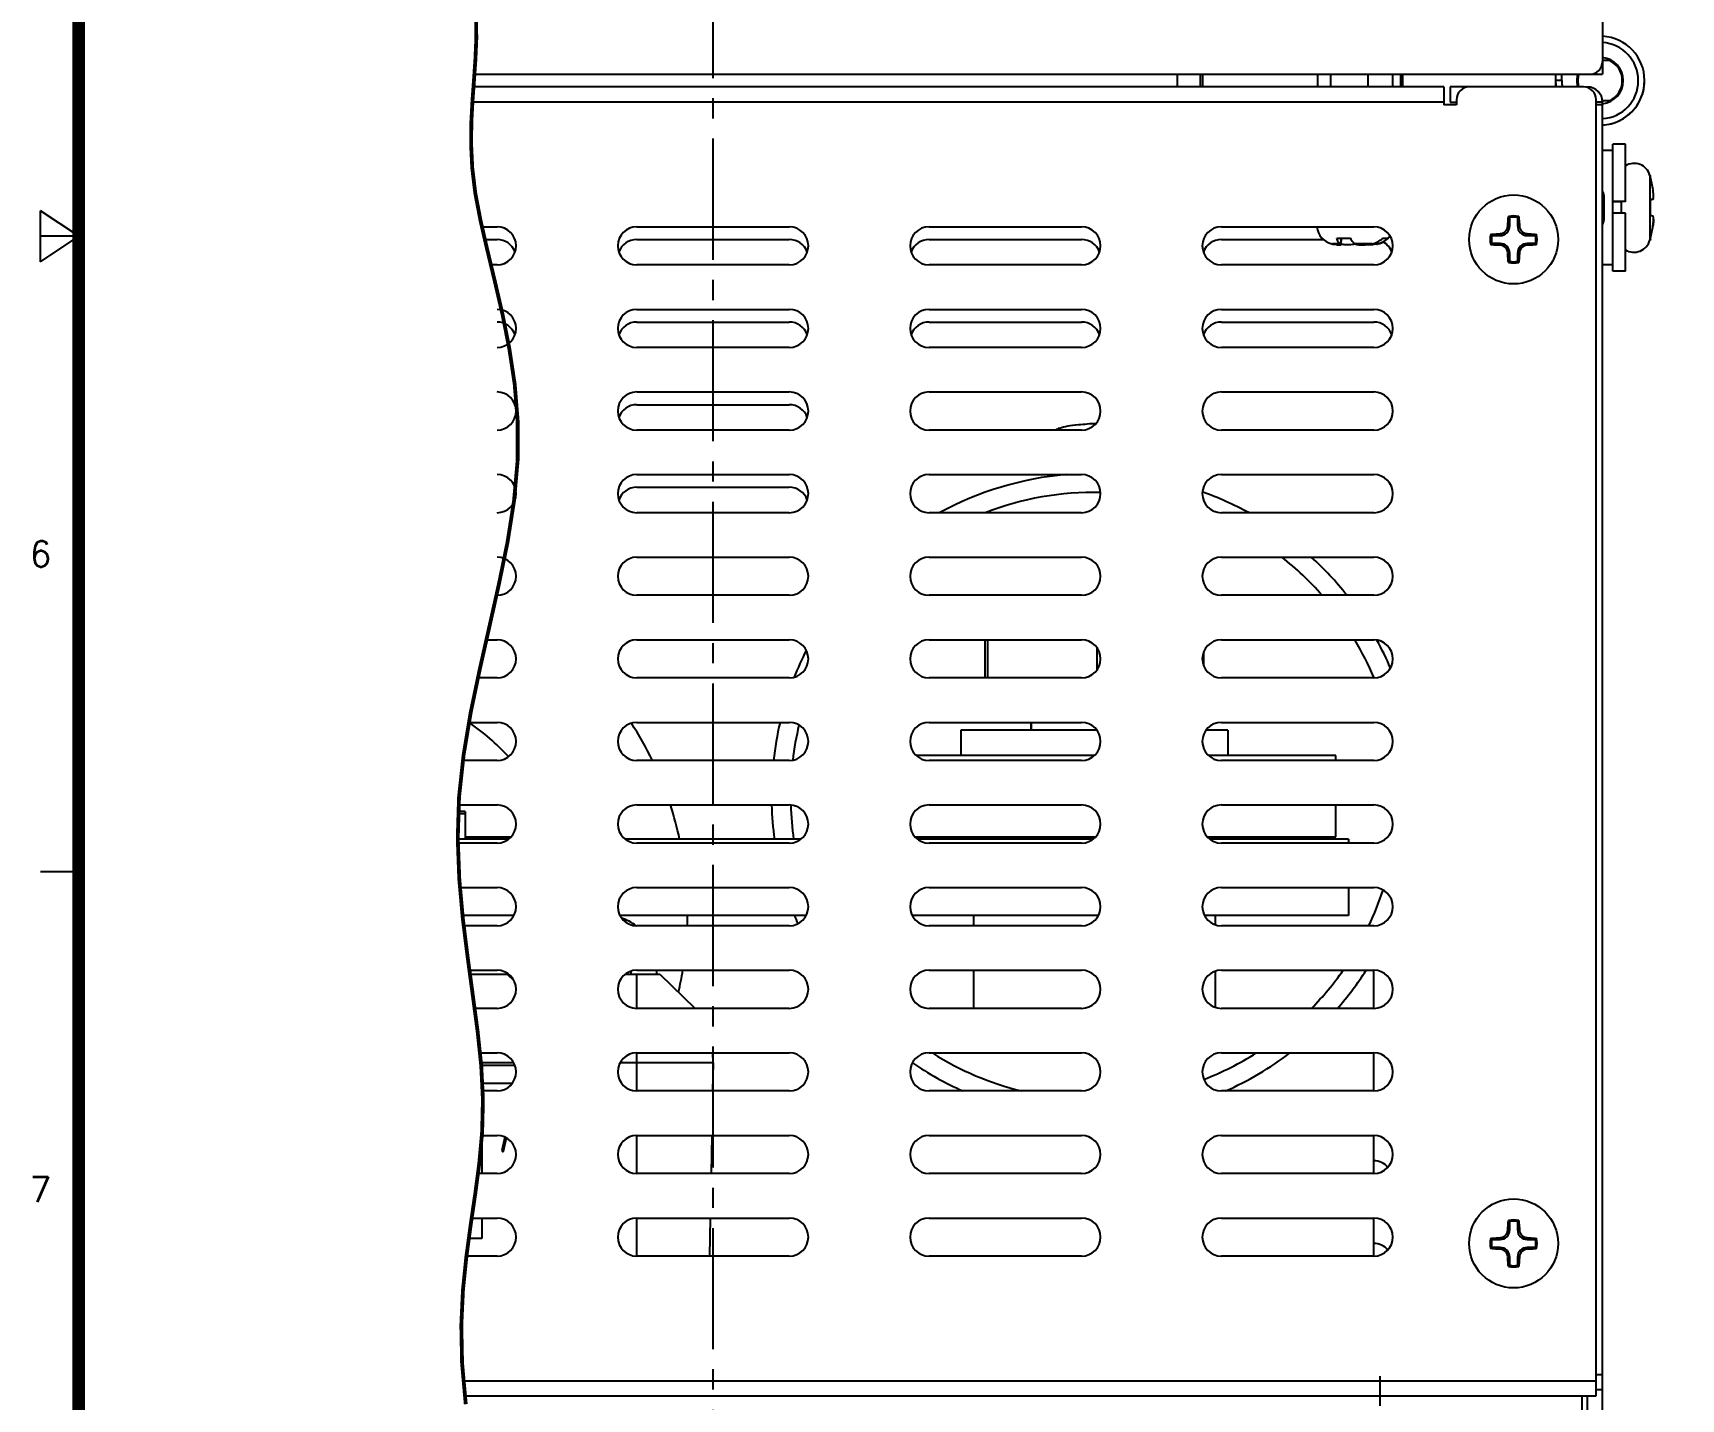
# Model space of a CAD drawing. Extents: x -329 to 5579, y -1942 to 3105.
# Drawn here: x 1797.2 to 1926.9, y -1749.8 to -1642.4 of the extents above; entities that cross this region are included whole.
import ezdxf
from ezdxf.enums import TextEntityAlignment as Align

# ---------------------------------------------------------------- set-up
doc = ezdxf.new("R2010")
doc.units = 0
doc.header["$PDMODE"] = 3
doc.header["$PDSIZE"] = 1.5
doc.linetypes.add('CENTER', pattern=[17.8, 10.75, -2.35, 2.35, -2.35])
doc.linetypes.add('CENTER2', pattern=[28.575, 19.05, -3.175, 3.175, -3.175])
doc.layers.get('0').update_dxf_attribs({"linetype": 'CONTINUOUS'})
doc.layers.get('DEFPOINTS').update_dxf_attribs({"linetype": 'CONTINUOUS'})
for name, color, linetype in [('3', 112, 'CENTER'), ('BLOCK-SP2-40DXF_CONTINUOUS', 7, 'CONTINUOUS'), ('BOLT_SUPPORTDXF_CONTINUOUS', 7, 'CONTINUOUS'), ('BR-762C2N-16DXF_CONTINUOUS', 7, 'CONTINUOUS'), ('BUSBAR_SP-40DXF_CONTINUOUS', 7, 'CONTINUOUS'), ('BUSBAR_SP2-4DXF_CONTINUOUS', 7, 'CONTINUOUS'), ('CT-TS3655W_DXF_CONTINUOUS_', 7, 'CONTINUOUS'), ('DIM', 1, 'CONTINUOUS'), ('FUSE400A_DXF_CONTINUOUS_LI', 7, 'CONTINUOUS'), ('HEX_M10X25_DXF_CONTINUOUS_', 7, 'CONTINUOUS'), ('JW009818UAN4DXF_CONTINUOUS', 7, 'CONTINUOUS'), ('PANEL_BK-SPIDXF_CONTINUOUS', 7, 'CONTINUOUS'), ('PANEL_F-SPIIDXF_CONTINUOUS', 7, 'CONTINUOUS'), ('PANEL_LT-SPIDXF_CONTINUOUS', 7, 'CONTINUOUS'), ('PANEL_TOP400DXF_CONTINUOUS', 7, 'CONTINUOUS'), ('PH_M3X8_DXF_CONTINUOUS_LIN', 7, 'CONTINUOUS'), ('PH_M4X8_DXF_CONTINUOUS_LIN', 7, 'CONTINUOUS'), ('S_WASHER_M4_DXF_CONTINUOUS', 7, 'CONTINUOUS'), ('S_WASR_M10-_DXF_CONTINUOUS', 7, 'CONTINUOUS'), ('SEMIKRON_SKKDXF_CONTINUOUS', 7, 'CONTINUOUS'), ('TH_T3X8_DXF_CONTINUOUS_LIN', 7, 'CONTINUOUS'), ('WASHER_M10_DXF_CONTINUOUS_', 7, 'CONTINUOUS'), ('WASHER_M4_DXF_CONTINUOUS_L', 7, 'CONTINUOUS'), ('학뇜-윗_11_DXF_CONTINUOUS_LIN', 7, 'CONTINUOUS')]:
    doc.layers.add(name, color=color, linetype=linetype)
doc.styles.add('OMI-1', font='arial.ttf', dxfattribs={"oblique": 1})
doc.styles.add('SIM', font='simplex')
doc.dimstyles.new('1', dxfattribs={"dimtxt": 4, "dimasz": 2.5, "dimexe": 0.8, "dimexo": 0.3, "dimgap": 0.5, "dimtad": 1, "dimtoh": 1, "dimdec": 1, "dimzin": 0, "dimtxsty": 'OMI-1', "dimcen": 0, "dimclrd": 256, "dimclre": 256, "dimclrt": 256, "dimazin": 3, "dimtfac": 0.8, "dimtdec": 1, "dimtix": 1, "dimtmove": 0, "dimatfit": 3, "dimtolj": 1, "dimtzin": 0})

# ---------------------------------------------------------------- blocks, each defined once
blk = doc.blocks.new('*D8159')
at = {"layer": 'DEFPOINTS', "color": 0}
for p in [(1897.63, -1617.6), (1924.02, -1877.8), (1941.47, -1877.8)]:
    blk.add_point(p, dxfattribs=at)
at = {"layer": 'DIM'}
for p, q in [((1897.93, -1617.6), (1942.27, -1617.6)), ((1941.47, -1620.1), (1941.47, -1875.3)), ((1924.32, -1877.8), (1942.27, -1877.8))]:
    blk.add_line(p, q, dxfattribs=at)
for points in [[(1941.89, -1620.1), (1941.06, -1620.1), (1941.47, -1617.6)], [(1941.06, -1875.3), (1941.89, -1875.3), (1941.47, -1877.8)]]:
    blk.add_solid(points, dxfattribs=at)
at = {"layer": 'DIM', "insert": (1938.93, -1747.7), "char_height": 4, "attachment_point": 5, "rotation": 90, "style": 'OMI-1'}
blk.add_mtext('\\A1;260.2', dxfattribs=at)

msp = doc.modelspace()

# ---------------------------------------------------------------- linework, layer by layer
for p, q in [((1797.8, -1660.35), (1797.8, -1656.35)), ((1800.8, -1658.35), (1797.8, -1656.35)), ((1797.8, -1660.35), (1800.8, -1658.35)), ((1800.8, -1658.35), (1797.8, -1658.35)), ((1800.8, -1708.35), (1797.8, -1708.35))]:
    msp.add_line(p, q)
at = {"const_width": 1}
msp.add_lwpolyline([(2600.8, -1388.35), (1800.8, -1388.35), (1800.8, -1938.35), (2600.8, -1938.35)], close=True, dxfattribs=at)
at = {"layer": '3', "linetype": 'CENTER2', "ltscale": 0.5}
msp.add_line((1850.72, -1903.08), (1850.72, -1611.19), dxfattribs=at)
at = {"layer": '3', "linetype": 'CENTER', "ltscale": 0.5}
msp.add_line((1903.22, -1768.17), (1903.22, -1748.04), dxfattribs=at)
at = {"layer": 'BLOCK-SP2-40DXF_CONTINUOUS', "color": 7, "linetype": 'CONTINUOUS'}
for p, q in [((1902.72, -1719.1), (1902.72, -1716.1)), ((1902.72, -1725.6), (1902.72, -1722.6)), ((1902.72, -1732.1), (1902.72, -1729.1)), ((1902.72, -1738.6), (1902.72, -1735.6))]:
    msp.add_line(p, q, dxfattribs=at)
at = {"layer": 'BOLT_SUPPORTDXF_CONTINUOUS', "color": 7, "linetype": 'CONTINUOUS'}
for p, q in [((1898.28, -1645.6), (1898.28, -1646.6)), ((1899.3, -1645.6), (1899.3, -1646.6)), ((1902.25, -1645.6), (1902.25, -1646.6)), ((1904.19, -1645.6), (1904.19, -1646.6))]:
    msp.add_line(p, q, dxfattribs=at)
at = {"layer": 'BR-762C2N-16DXF_CONTINUOUS', "color": 7, "linetype": 'CONTINUOUS'}
msp.add_line((1887.24, -1645.6), (1887.24, -1646.6), dxfattribs=at)
at = {"layer": 'BUSBAR_SP-40DXF_CONTINUOUS', "color": 7, "linetype": 'CONTINUOUS'}
for p, q in [((1834.62, -1705.8), (1830.63, -1705.8)), ((1857.62, -1705.8), (1843.82, -1705.8)), ((1880.62, -1705.8), (1866.82, -1705.8)), ((1900.72, -1705.8), (1889.82, -1705.8)), ((1900.72, -1705.8), (1900.72, -1706.1)), ((1900.72, -1709.6), (1900.72, -1711.8)), ((1835.04, -1711.8), (1831.01, -1711.8)), ((1858.04, -1711.8), (1843.39, -1711.8)), ((1881.04, -1711.8), (1866.39, -1711.8)), ((1871.22, -1711.8), (1871.22, -1712.6)), ((1900.72, -1711.8), (1889.39, -1711.8)), ((1890.22, -1711.8), (1890.22, -1712.52)), ((1871.22, -1716.1), (1871.22, -1719.1)), ((1890.22, -1716.19), (1890.22, -1719.02))]:
    msp.add_line(p, q, dxfattribs=at)
at = {"layer": 'BUSBAR_SP2-4DXF_CONTINUOUS', "color": 7, "linetype": 'CONTINUOUS'}
msp.add_line((1831.22, -1705.6), (1834.84, -1705.6), dxfattribs=at)
at = {"layer": 'CT-TS3655W_DXF_CONTINUOUS_', "color": 7, "linetype": 'CONTINUOUS'}
for radius, start, end in [(18.2, 42.536, 55.532), (27.5, 25.8778, 32.9043), (27.5, 12.1786, 18.0082), (27.5, 357.9161, 359.5846), (27.5, 346.9245, 350.5809)]:
    msp.add_arc((1821.21, -1711.6), radius, start, end, dxfattribs=at)
at = {"layer": 'DIM', "const_width": 0.3, "flags": 128}
msp.add_lwpolyline([(1832.07, -1641.16), (1832.09, -1642.8), (1832.02, -1644.41), (1831.91, -1646.02), (1831.79, -1647.66), (1831.7, -1649.34), (1831.68, -1651.1), (1831.77, -1652.97), (1832.01, -1654.96), (1832.42, -1657.11), (1832.95, -1659.41), (1833.54, -1661.86), (1834.14, -1664.44), (1834.68, -1667.15), (1835.11, -1669.98), (1835.35, -1672.94), (1835.34, -1676), (1835.06, -1679.16), (1834.55, -1682.4), (1833.87, -1685.71), (1833.12, -1689.06), (1832.36, -1692.43), (1831.65, -1695.81), (1831.09, -1699.16), (1830.73, -1702.48), (1830.63, -1705.74), (1830.75, -1708.93), (1831.03, -1712.05), (1831.41, -1715.09), (1831.81, -1718.04), (1832.19, -1720.89), (1832.48, -1723.64), (1832.61, -1726.27), (1832.55, -1728.8), (1832.33, -1731.25), (1832.01, -1733.67), (1831.65, -1736.11), (1831.31, -1738.62), (1831.04, -1741.25), (1830.91, -1744.03), (1830.97, -1747.02), (1831.26, -1750.25)], dxfattribs=at)
at = {"layer": 'FUSE400A_DXF_CONTINUOUS_LI', "color": 7, "linetype": 'CONTINUOUS'}
for p, q in [((1880.74, -1699.2), (1866.7, -1699.2)), ((1899.72, -1699.2), (1889.7, -1699.2)), ((1899.72, -1699.6), (1899.72, -1699.2)), ((1899.72, -1705.6), (1899.72, -1703.1)), ((1866.6, -1705.6), (1880.84, -1705.6)), ((1889.6, -1705.6), (1899.72, -1705.6))]:
    msp.add_line(p, q, dxfattribs=at)
for radius, start, end in [(25.4, 94.9858, 118.5871), (23.9, 88.8135, 111.0687), (25.4, 61.4129, 70.4304), (23.9, 41.3907, 51.8779), (25.4, 38.4672, 47.7539), (25.4, 153.1571, 158.3931), (23.9, 22.9149, 30.9804), (25.4, 23.3793, 28.9175), (25.4, 166.7989, 173.6709), (23.9, 166.4766, 173.2079), (25.4, 181.5794, 187.6939), (23.9, 181.674, 188.179), (23.9, 334.7331, 341.9884), (25.4, 201.7224, 203.2833), (23.9, 315.6646, 325.0185), (25.4, 318.8867, 327.3546), (25.4, 235.6961, 245.9921), (23.9, 237.8571, 256.1402), (23.9, 291.1471, 302.3033), (25.4, 294.0079, 307.3066)]:
    msp.add_arc((1880.72, -1702.4), radius, start, end, dxfattribs=at)
at = {"layer": 'HEX_M10X25_DXF_CONTINUOUS_', "color": 7, "linetype": 'CONTINUOUS'}
for p, q in [((1872.12, -1690.1), (1872.12, -1693.1)), ((1872.32, -1690.1), (1872.32, -1693.1)), ((1880.91, -1690.7), (1880.91, -1692.51)), ((1889.31, -1691.08), (1889.31, -1692.13)), ((1875.72, -1696.6), (1875.72, -1697.2)), ((1875.72, -1705.6), (1875.72, -1705.8))]:
    msp.add_line(p, q, dxfattribs=at)
at = {"layer": 'JW009818UAN4DXF_CONTINUOUS', "color": 7, "linetype": 'CONTINUOUS'}
for p, q in [((1917.02, -1645.6), (1917.02, -1646.1)), ((1917.51, -1646.1), (1917.51, -1645.6)), ((1920.72, -1644.5), (1921.23, -1644.5)), ((1917.02, -1646.1), (1917.02, -1646.6)), ((1917.51, -1646.1), (1917.02, -1646.1)), ((1923.86, -1647.14), (1923.91, -1646.94)), ((1923.91, -1646.94), (1923.96, -1646.73)), ((1923.96, -1646.73), (1923.99, -1646.53)), ((1923.99, -1646.53), (1924.01, -1646.32)), ((1924.01, -1646.32), (1924.02, -1646.1)), ((1921.23, -1647.7), (1920.71, -1647.7)), ((1923.16, -1648.4), (1923.29, -1648.24)), ((1923.29, -1648.24), (1923.41, -1648.08)), ((1923.41, -1648.08), (1923.52, -1647.9)), ((1923.52, -1647.9), (1923.62, -1647.72)), ((1923.62, -1647.72), (1923.71, -1647.53)), ((1923.71, -1647.53), (1923.79, -1647.34)), ((1923.79, -1647.34), (1923.86, -1647.14)), ((1920.72, -1649.6), (1920.85, -1649.59)), ((1920.85, -1649.59), (1921.05, -1649.56)), ((1921.05, -1649.56), (1921.25, -1649.53)), ((1921.25, -1649.53), (1921.44, -1649.48)), ((1921.44, -1649.48), (1921.64, -1649.42)), ((1921.64, -1649.42), (1921.83, -1649.35)), ((1921.83, -1649.35), (1922.01, -1649.26)), ((1922.01, -1649.26), (1922.2, -1649.17)), ((1922.2, -1649.17), (1922.37, -1649.07)), ((1922.37, -1649.07), (1922.54, -1648.96)), ((1922.54, -1648.96), (1922.71, -1648.83)), ((1922.71, -1648.83), (1922.87, -1648.7)), ((1922.87, -1648.7), (1923.02, -1648.56)), ((1923.02, -1648.56), (1923.16, -1648.4)), ((1920.82, -1655.12), (1920.82, -1657.09))]:
    msp.add_line(p, q, dxfattribs=at)
for centre, radius, start, end in [((1920.52, -1646.1), 3.5, 273.2757, 86.7242), ((1920.52, -1646.1), 3.5, 273.2757, 86.7243), ((1920.53, -1646.1), 3, 273.6551, 86.3449), ((1920.52, -1646.1), 1.83, 276.2975, 83.7025), ((1920.52, -1646.1), 1.83, 164.0923, 195.9078), ((1920.52, -1646.1), 1.75, 163.3891, 196.6108), ((1920.52, -1646.1), 1.75, 293.8955, 66.1045), ((1920.52, -1646.1), 3.5, 180, 188.2167), ((1920.52, -1646.1), 3.01, 180.0225, 189.5747), ((1920.32, -1655.12), 0.5, 0, 36.7998), ((1920.32, -1657.09), 0.5, 323.2002, 0)]:
    msp.add_arc(centre, radius, start, end, dxfattribs=at)
at = {"layer": 'PANEL_BK-SPIDXF_CONTINUOUS', "color": 7, "linetype": 'CONTINUOUS'}
for p, q in [((1832.76, -1658.6), (1833.72, -1658.6)), ((1844.72, -1658.6), (1856.72, -1658.6)), ((1867.72, -1658.6), (1879.72, -1658.6)), ((1890.72, -1658.6), (1898.74, -1658.6)), ((1844.72, -1665.1), (1856.72, -1665.1)), ((1867.72, -1665.1), (1879.72, -1665.1)), ((1890.72, -1665.1), (1902.72, -1665.1)), ((1844.72, -1671.6), (1856.72, -1671.6)), ((1844.72, -1678.1), (1856.72, -1678.1))]:
    msp.add_line(p, q, dxfattribs=at)
for centre, radius, start, end in [((1833.72, -1660.1), 1.5, 19.4337, 90), ((1844.72, -1660.1), 1.5, 90, 160.5663), ((1856.72, -1660.1), 1.5, 19.4337, 90), ((1867.72, -1660.1), 1.5, 90, 160.5663), ((1879.72, -1660.1), 1.5, 19.4337, 90), ((1890.72, -1660.1), 1.5, 90, 160.5663), ((1902.72, -1660.1), 1.5, 19.4337, 60.6329), ((1833.72, -1666.6), 1.5, 19.4337, 90), ((1844.72, -1666.6), 1.5, 90, 160.5663), ((1856.72, -1666.6), 1.5, 19.4337, 90), ((1867.72, -1666.6), 1.5, 90, 160.5663), ((1879.72, -1666.6), 1.5, 19.4337, 90), ((1890.72, -1666.6), 1.5, 90, 160.5663), ((1902.72, -1666.6), 1.5, 19.4337, 90), ((1844.72, -1673.1), 1.5, 90, 160.5663), ((1856.72, -1673.1), 1.5, 19.4337, 90), ((1878.98, -1676.14), 2.87, 110.0643, 117.8647), ((1880.88, -1692.01), 18.9, 90.1399, 92.1591), ((1844.72, -1679.6), 1.5, 90, 160.5663), ((1856.72, -1679.6), 1.5, 19.4337, 90), ((1902.72, -1732.6), 1.5, 41.8153, 90), ((1902.72, -1739.1), 1.5, 41.8153, 90)]:
    msp.add_arc(centre, radius, start, end, dxfattribs=at)
for points in [[(1878, -1673.45), (1878.36, -1673.31), (1878.86, -1673.22), (1879.48, -1673.16)], [(1879.48, -1673.16), (1879.7, -1673.14), (1879.93, -1673.13), (1880.17, -1673.12)]]:
    msp.add_open_spline(points, degree=3, dxfattribs=at)
at = {"layer": 'PANEL_F-SPIIDXF_CONTINUOUS', "color": 7, "linetype": 'CONTINUOUS'}
for p, q in [((1908.22, -1646.6), (1831.87, -1646.6)), ((1908.22, -1646.6), (1908.22, -1648)), ((1919.22, -1646.6), (1910.22, -1646.6)), ((1908.22, -1647.8), (1831.78, -1647.8)), ((1909.22, -1648), (1908.22, -1648)), ((1909.22, -1647.6), (1909.22, -1648)), ((1920.22, -1749.6), (1920.22, -1647.6)), ((1832.53, -1657.6), (1833.72, -1657.6)), ((1844.72, -1657.6), (1856.72, -1657.6)), ((1867.72, -1657.6), (1879.72, -1657.6)), ((1890.72, -1657.6), (1902.72, -1657.6)), ((1833.72, -1660.6), (1833.24, -1660.6)), ((1856.72, -1660.6), (1844.72, -1660.6)), ((1879.72, -1660.6), (1867.72, -1660.6)), ((1902.72, -1660.6), (1890.72, -1660.6)), ((1844.72, -1664.1), (1856.72, -1664.1)), ((1867.72, -1664.1), (1879.72, -1664.1)), ((1890.72, -1664.1), (1902.72, -1664.1)), ((1856.72, -1667.1), (1844.72, -1667.1)), ((1879.72, -1667.1), (1867.72, -1667.1)), ((1902.72, -1667.1), (1890.72, -1667.1)), ((1844.72, -1670.6), (1856.72, -1670.6)), ((1867.72, -1670.6), (1879.72, -1670.6)), ((1890.72, -1670.6), (1902.72, -1670.6)), ((1856.72, -1673.6), (1844.72, -1673.6)), ((1879.72, -1673.6), (1867.72, -1673.6)), ((1902.72, -1673.6), (1890.72, -1673.6)), ((1844.72, -1677.1), (1856.72, -1677.1)), ((1867.72, -1677.1), (1879.72, -1677.1)), ((1890.72, -1677.1), (1902.72, -1677.1)), ((1856.72, -1680.1), (1844.72, -1680.1)), ((1879.72, -1680.1), (1867.72, -1680.1)), ((1902.72, -1680.1), (1890.72, -1680.1)), ((1844.72, -1683.6), (1856.72, -1683.6)), ((1867.72, -1683.6), (1879.72, -1683.6)), ((1890.72, -1683.6), (1902.72, -1683.6)), ((1833.72, -1686.6), (1833.67, -1686.6)), ((1856.72, -1686.6), (1844.72, -1686.6)), ((1879.72, -1686.6), (1867.72, -1686.6)), ((1902.72, -1686.6), (1890.72, -1686.6)), ((1832.88, -1690.1), (1833.72, -1690.1)), ((1844.72, -1690.1), (1856.72, -1690.1)), ((1867.72, -1690.1), (1879.72, -1690.1)), ((1890.72, -1690.1), (1902.72, -1690.1)), ((1833.72, -1693.1), (1832.22, -1693.1)), ((1856.72, -1693.1), (1844.72, -1693.1)), ((1879.72, -1693.1), (1867.72, -1693.1)), ((1902.72, -1693.1), (1890.72, -1693.1)), ((1831.52, -1696.6), (1833.72, -1696.6)), ((1844.72, -1696.6), (1856.72, -1696.6)), ((1867.72, -1696.6), (1879.72, -1696.6)), ((1890.72, -1696.6), (1902.72, -1696.6)), ((1833.72, -1699.6), (1831.04, -1699.6)), ((1856.72, -1699.6), (1844.72, -1699.6)), ((1879.72, -1699.6), (1867.72, -1699.6)), ((1902.72, -1699.6), (1890.72, -1699.6)), ((1830.71, -1703.1), (1833.72, -1703.1)), ((1844.72, -1703.1), (1856.72, -1703.1)), ((1867.72, -1703.1), (1879.72, -1703.1)), ((1890.72, -1703.1), (1902.72, -1703.1)), ((1833.72, -1706.1), (1830.64, -1706.1)), ((1856.72, -1706.1), (1844.72, -1706.1)), ((1879.72, -1706.1), (1867.72, -1706.1)), ((1902.72, -1706.1), (1890.72, -1706.1)), ((1830.81, -1709.6), (1833.72, -1709.6)), ((1844.72, -1709.6), (1856.72, -1709.6)), ((1867.72, -1709.6), (1879.72, -1709.6)), ((1890.72, -1709.6), (1902.72, -1709.6)), ((1833.72, -1712.6), (1831.1, -1712.6)), ((1856.72, -1712.6), (1844.72, -1712.6)), ((1879.72, -1712.6), (1867.72, -1712.6)), ((1902.72, -1712.6), (1890.72, -1712.6)), ((1831.55, -1716.1), (1833.72, -1716.1)), ((1844.72, -1716.1), (1856.72, -1716.1)), ((1867.72, -1716.1), (1879.72, -1716.1)), ((1890.72, -1716.1), (1902.72, -1716.1)), ((1833.72, -1719.1), (1831.95, -1719.1)), ((1856.72, -1719.1), (1844.72, -1719.1)), ((1879.72, -1719.1), (1867.72, -1719.1)), ((1902.72, -1719.1), (1890.72, -1719.1)), ((1832.37, -1722.6), (1833.72, -1722.6)), ((1844.72, -1722.6), (1856.72, -1722.6)), ((1867.72, -1722.6), (1879.72, -1722.6)), ((1890.72, -1722.6), (1902.72, -1722.6)), ((1833.72, -1725.6), (1832.58, -1725.6)), ((1856.72, -1725.6), (1844.72, -1725.6)), ((1879.72, -1725.6), (1867.72, -1725.6)), ((1902.72, -1725.6), (1890.72, -1725.6)), ((1832.52, -1729.1), (1833.72, -1729.1)), ((1844.72, -1729.1), (1856.72, -1729.1)), ((1867.72, -1729.1), (1879.72, -1729.1)), ((1890.72, -1729.1), (1902.72, -1729.1)), ((1833.72, -1732.1), (1832.22, -1732.1)), ((1856.72, -1732.1), (1844.72, -1732.1)), ((1879.72, -1732.1), (1867.72, -1732.1)), ((1902.72, -1732.1), (1890.72, -1732.1)), ((1831.73, -1735.6), (1833.72, -1735.6)), ((1844.72, -1735.6), (1856.72, -1735.6)), ((1867.72, -1735.6), (1879.72, -1735.6)), ((1890.72, -1735.6), (1902.72, -1735.6)), ((1833.72, -1738.6), (1831.31, -1738.6)), ((1856.72, -1738.6), (1844.72, -1738.6)), ((1879.72, -1738.6), (1867.72, -1738.6)), ((1902.72, -1738.6), (1890.72, -1738.6)), ((1831.1, -1748.4), (1920.22, -1748.4)), ((1831.2, -1749.6), (1920.22, -1749.6)), ((1919.12, -1775.6), (1919.12, -1749.6))]:
    msp.add_line(p, q, dxfattribs=at)
for centre, radius, start, end in [((1910.22, -1647.6), 1, 90, 180), ((1919.22, -1647.6), 1, 0, 90), ((1833.72, -1659.1), 1.5, 270, 90), ((1844.72, -1659.1), 1.5, 90, 270), ((1856.72, -1659.1), 1.5, 270, 90), ((1867.72, -1659.1), 1.5, 90, 270), ((1879.72, -1659.1), 1.5, 270, 90), ((1890.72, -1659.1), 1.5, 90, 270), ((1902.72, -1659.1), 1.5, 270, 90), ((1833.72, -1665.6), 1.5, 270, 90), ((1844.72, -1665.6), 1.5, 90, 270), ((1856.72, -1665.6), 1.5, 270, 90), ((1867.72, -1665.6), 1.5, 90, 270), ((1879.72, -1665.6), 1.5, 270, 90), ((1890.72, -1665.6), 1.5, 90, 270), ((1902.72, -1665.6), 1.5, 270, 90), ((1833.72, -1672.1), 1.5, 270, 90), ((1844.72, -1672.1), 1.5, 90, 270), ((1856.72, -1672.1), 1.5, 270, 90), ((1867.72, -1672.1), 1.5, 90, 270), ((1879.72, -1672.1), 1.5, 270, 90), ((1890.72, -1672.1), 1.5, 90, 270), ((1902.72, -1672.1), 1.5, 270, 90), ((1833.72, -1678.6), 1.5, 270, 90), ((1844.72, -1678.6), 1.5, 90, 270), ((1856.72, -1678.6), 1.5, 270, 90), ((1867.72, -1678.6), 1.5, 90, 270), ((1879.72, -1678.6), 1.5, 270, 90), ((1890.72, -1678.6), 1.5, 90, 270), ((1902.72, -1678.6), 1.5, 270, 90), ((1833.72, -1685.1), 1.5, 270, 90), ((1844.72, -1685.1), 1.5, 90, 270), ((1856.72, -1685.1), 1.5, 270, 90), ((1867.72, -1685.1), 1.5, 90, 270), ((1879.72, -1685.1), 1.5, 270, 90), ((1890.72, -1685.1), 1.5, 90, 270), ((1902.72, -1685.1), 1.5, 270, 90), ((1833.72, -1691.6), 1.5, 270, 90), ((1844.72, -1691.6), 1.5, 90, 270), ((1856.72, -1691.6), 1.5, 270, 90), ((1867.72, -1691.6), 1.5, 90, 270), ((1879.72, -1691.6), 1.5, 270, 90), ((1890.72, -1691.6), 1.5, 90, 270), ((1902.72, -1691.6), 1.5, 270, 90), ((1833.72, -1698.1), 1.5, 270, 90), ((1844.72, -1698.1), 1.5, 90, 270), ((1856.72, -1698.1), 1.5, 270, 90), ((1867.72, -1698.1), 1.5, 90, 270), ((1879.72, -1698.1), 1.5, 270, 90), ((1890.72, -1698.1), 1.5, 90, 270), ((1902.72, -1698.1), 1.5, 270, 90), ((1833.72, -1704.6), 1.5, 270, 90), ((1844.72, -1704.6), 1.5, 90, 270), ((1856.72, -1704.6), 1.5, 270, 90), ((1867.72, -1704.6), 1.5, 90, 270), ((1879.72, -1704.6), 1.5, 270, 90), ((1890.72, -1704.6), 1.5, 90, 270), ((1902.72, -1704.6), 1.5, 270, 90), ((1833.72, -1711.1), 1.5, 270, 90), ((1844.72, -1711.1), 1.5, 90, 270), ((1856.72, -1711.1), 1.5, 270, 90), ((1867.72, -1711.1), 1.5, 90, 270), ((1879.72, -1711.1), 1.5, 270, 90), ((1890.72, -1711.1), 1.5, 90, 270), ((1902.72, -1711.1), 1.5, 270, 90), ((1833.72, -1717.6), 1.5, 270, 90), ((1844.72, -1717.6), 1.5, 90, 270), ((1856.72, -1717.6), 1.5, 270, 90), ((1867.72, -1717.6), 1.5, 90, 270), ((1879.72, -1717.6), 1.5, 270, 90), ((1890.72, -1717.6), 1.5, 90, 270), ((1902.72, -1717.6), 1.5, 270, 90), ((1833.72, -1724.1), 1.5, 270, 90), ((1844.72, -1724.1), 1.5, 90, 270), ((1856.72, -1724.1), 1.5, 270, 90), ((1867.72, -1724.1), 1.5, 90, 270), ((1879.72, -1724.1), 1.5, 270, 90), ((1890.72, -1724.1), 1.5, 90, 270), ((1902.72, -1724.1), 1.5, 270, 90), ((1833.72, -1730.6), 1.5, 270, 90), ((1844.72, -1730.6), 1.5, 90, 270), ((1856.72, -1730.6), 1.5, 270, 90), ((1867.72, -1730.6), 1.5, 90, 270), ((1879.72, -1730.6), 1.5, 270, 90), ((1890.72, -1730.6), 1.5, 90, 270), ((1902.72, -1730.6), 1.5, 270, 90), ((1833.72, -1737.1), 1.5, 270, 90), ((1844.72, -1737.1), 1.5, 90, 270), ((1856.72, -1737.1), 1.5, 270, 90), ((1867.72, -1737.1), 1.5, 90, 270), ((1879.72, -1737.1), 1.5, 270, 90), ((1890.72, -1737.1), 1.5, 90, 270), ((1902.72, -1737.1), 1.5, 270, 90)]:
    msp.add_arc(centre, radius, start, end, dxfattribs=at)
at = {"layer": 'PANEL_LT-SPIDXF_CONTINUOUS', "color": 7, "linetype": 'CONTINUOUS'}
for p, q in [((1908.72, -1646.6), (1908.72, -1647.8)), ((1910.22, -1646.6), (1908.72, -1646.6)), ((1909.72, -1646.6), (1909.72, -1646.74)), ((1908.72, -1647.8), (1909.22, -1647.8)), ((1920.72, -1647.8), (1920.22, -1647.8)), ((1920.72, -1648), (1920.22, -1648)), ((1920.72, -1762.4), (1920.72, -1647.8)), ((1920.22, -1747.9), (1920.72, -1747.9)), ((1920.22, -1749.1), (1920.72, -1749.1)), ((1919.52, -1762.4), (1919.52, -1749.6))]:
    msp.add_line(p, q, dxfattribs=at)
msp.add_arc((1919.52, -1647.8), 1.2, 0, 90, dxfattribs=at)
at = {"layer": 'PANEL_TOP400DXF_CONTINUOUS', "color": 7, "linetype": 'CONTINUOUS'}
for p in [(1920.72, -1627.6), (1831.94, -1645.6)]:
    msp.add_line(p, (1920.72, -1645.6), dxfattribs=at)
msp.add_arc((1919.72, -1644.6), 1, 270, 0, dxfattribs=at)
at = {"layer": 'PH_M3X8_DXF_CONTINUOUS_LIN', "color": 7, "linetype": 'CONTINUOUS'}
for p, q in [((1899.82, -1658.51), (1900.87, -1658.51)), ((1900.15, -1658.51), (1900.07, -1658.96)), ((1900.13, -1659), (1900.21, -1658.51)), ((1903.41, -1658.51), (1903.81, -1658.51)), ((1899.42, -1658.94), (1899.46, -1658.95)), ((1900.05, -1658.95), (1899.46, -1658.95)), ((1900.14, -1658.98), (1900.13, -1658.98)), ((1901.2, -1658.92), (1901.2, -1658.96)), ((1902.56, -1658.95), (1901.25, -1658.95)), ((1902.35, -1659), (1902.34, -1658.98)), ((1902.94, -1658.83), (1902.95, -1658.96)), ((1903.05, -1658.94), (1903.01, -1658.95))]:
    msp.add_line(p, q, dxfattribs=at)
for centre, radius, start, end in [((1899.72, -1657.49), 1.48, 184.2677, 258.4916), ((1902.76, -1657.49), 1.48, 281.5084, 326.381), ((1900.98, -1650.18), 8.91, 260.1638, 260.5501), ((1900.65, -1657.73), 1.36, 243.7869, 244.7641), ((1900.45, -1657.14), 1.96, 292.1904, 292.9547), ((1901.09, -1658.64), 0.339, 292.9785, 296.1522), ((1902.02, -1657.14), 1.96, 247.0453, 247.8096), ((1900.98, -1649.62), 9.47, 279.2617, 279.6327), ((1901.49, -1650.18), 8.91, 279.4499, 279.8362)]:
    msp.add_arc(centre, radius, start, end, dxfattribs=at)
for points, knots in [([(1900.05, -1658.95), (1899.99, -1658.92), (1899.91, -1658.82), (1899.85, -1658.66), (1899.83, -1658.56), (1899.82, -1658.51)], [0, 0, 0, 0, 0.405477, 0.677344, 1, 1, 1, 1]), ([(1900.87, -1658.51), (1900.9, -1658.56), (1900.96, -1658.66), (1901.05, -1658.79), (1901.15, -1658.89), (1901.22, -1658.94), (1901.25, -1658.95)], [0, 0, 0, 0, 0.313171, 0.584228, 0.812017, 1, 1, 1, 1]), ([(1902.56, -1658.95), (1902.72, -1658.92), (1903.03, -1658.82), (1903.3, -1658.62), (1903.41, -1658.51)], [0, 0, 0, 0, 0.494096, 1, 1, 1, 1]), ([(1903.81, -1658.51), (1903.71, -1658.62), (1903.48, -1658.81), (1903.2, -1658.91), (1903.05, -1658.94)], [0, 0, 0, 0, 0.500593, 1, 1, 1, 1]), ([(1899.52, -1658.96), (1899.6, -1658.97), (1899.72, -1658.99), (1899.86, -1659.01), (1899.95, -1659.02), (1900.02, -1659.02), (1900.07, -1659.02), (1900.1, -1659.02), (1900.12, -1659.01), (1900.13, -1659.01), (1900.13, -1659)], [0, 0, 0, 0, 0.399824, 0.570021, 0.715164, 0.832081, 0.918433, 0.949788, 0.973352, 1, 1, 1, 1]), ([(1900.13, -1659), (1900.13, -1659), (1900.12, -1658.99), (1900.11, -1658.98), (1900.09, -1658.97), (1900.07, -1658.96)], [0, 0, 0, 0, 0.123692, 0.321314, 1, 1, 1, 1]), ([(1901.2, -1658.96), (1901.17, -1658.97), (1901.12, -1658.99), (1900.97, -1659.01), (1900.75, -1659.02), (1900.46, -1659.02), (1900.24, -1659), (1900.14, -1658.98)], [0, 0, 0, 0, 0.072427, 0.165174, 0.404065, 0.693117, 1, 1, 1, 1]), ([(1901.28, -1658.96), (1901.31, -1658.97), (1901.37, -1658.99), (1901.54, -1659.02), (1901.8, -1659.03), (1902.14, -1659.01), (1902.38, -1658.98), (1902.5, -1658.96)], [0, 0, 0, 0, 0.07214, 0.166521, 0.411485, 0.703126, 1, 1, 1, 1]), ([(1902.95, -1658.96), (1902.87, -1658.97), (1902.76, -1658.99), (1902.61, -1659.01), (1902.52, -1659.02), (1902.45, -1659.02), (1902.4, -1659.02), (1902.37, -1659.02), (1902.36, -1659.01), (1902.35, -1659.01), (1902.35, -1659)], [0, 0, 0, 0, 0.399824, 0.570021, 0.715164, 0.832081, 0.918433, 0.949788, 0.973352, 1, 1, 1, 1])]:
    msp.add_open_spline(points, degree=3, knots=knots, dxfattribs=at)
at = {"layer": 'PH_M4X8_DXF_CONTINUOUS_LIN', "color": 7, "linetype": 'CONTINUOUS'}
for p, q in [((1924.46, -1658.65), (1924.46, -1653.55)), ((1924.48, -1653.63), (1924.46, -1653.55)), ((1924.48, -1653.63), (1924.46, -1653.55)), ((1924.48, -1653.71), (1924.48, -1653.63)), ((1922.22, -1656.52), (1922.22, -1655.64)), ((1924.68, -1655.42), (1924.48, -1655.46)), ((1924.48, -1655.48), (1924.68, -1655.44)), ((1924.48, -1656.72), (1924.48, -1655.45)), ((1924.49, -1655.48), (1924.48, -1655.49)), ((1924.68, -1655.42), (1924.68, -1655.42)), ((1924.48, -1658.58), (1924.46, -1658.65)), ((1924.48, -1658.49), (1924.48, -1658.5)), ((1924.48, -1658.58), (1924.48, -1658.49))]:
    msp.add_line(p, q, dxfattribs=at)
for centre, radius, start, end in [((1923.19, -1653.92), 1.31, 16.0916, 121.0093), ((1915.52, -1656.1), 9.28, 8.7567, 14.91), ((1923.19, -1658.29), 1.31, 238.9907, 343.9084), ((1915.5, -1656.1), 9.29, 345.0998, 351.2464), ((1915.52, -1656.11), 9.28, 345.1482, 351.2433), ((1919.81, -1656.77), 4.93, 351.3621, 351.6189), ((1919.8, -1656.77), 4.94, 351.2442, 351.3622)]:
    msp.add_arc(centre, radius, start, end, dxfattribs=at)
for points, knots in [([(1924.68, -1655.42), (1924.69, -1655.42), (1924.7, -1655.41), (1924.71, -1655.38), (1924.72, -1655.35), (1924.73, -1655.28), (1924.73, -1655.19), (1924.73, -1655.08), (1924.71, -1654.91), (1924.7, -1654.78), (1924.68, -1654.69)], [0, 0, 0, 0, 0.034686, 0.061576, 0.096091, 0.188426, 0.310367, 0.458115, 0.626464, 1, 1, 1, 1]), ([(1924.48, -1655.45), (1924.5, -1655.45), (1924.57, -1655.44), (1924.64, -1655.43), (1924.68, -1655.42)], [0, 0, 0, 0, 0.298183, 1, 1, 1, 1]), ([(1924.68, -1655.44), (1924.67, -1655.45), (1924.6, -1655.46), (1924.54, -1655.47), (1924.49, -1655.48)], [0, 0, 0, 0, 0.203273, 1, 1, 1, 1]), ([(1924.71, -1655.39), (1924.71, -1655.4), (1924.71, -1655.42), (1924.7, -1655.44), (1924.69, -1655.44)], [0, 0, 0, 0, 0.598379, 1, 1, 1, 1]), ([(1924.68, -1656.77), (1924.67, -1656.76), (1924.6, -1656.75), (1924.53, -1656.73), (1924.48, -1656.72)], [0, 0, 0, 0, 0.202265, 1, 1, 1, 1]), ([(1924.68, -1657.51), (1924.7, -1657.42), (1924.72, -1657.25), (1924.73, -1657.04), (1924.73, -1656.91), (1924.72, -1656.84), (1924.71, -1656.81), (1924.7, -1656.78), (1924.69, -1656.77), (1924.68, -1656.77)], [0, 0, 0, 0, 0.370937, 0.686449, 0.808827, 0.901969, 0.936989, 0.964424, 1, 1, 1, 1]), ([(1924.73, -1657), (1924.73, -1657.07), (1924.72, -1657.24), (1924.7, -1657.4), (1924.69, -1657.49)], [0, 0, 0, 0, 0.455978, 1, 1, 1, 1])]:
    msp.add_open_spline(points, degree=3, knots=knots, dxfattribs=at)
msp.add_open_spline([(1924.69, -1655.44), (1924.69, -1655.44), (1924.69, -1655.44), (1924.68, -1655.44)], degree=3, dxfattribs=at)
at = {"layer": 'S_WASHER_M4_DXF_CONTINUOUS', "color": 7, "linetype": 'CONTINUOUS'}
for p, q in [((1921.52, -1655.62), (1921.52, -1651.1)), ((1922.52, -1651.1), (1921.52, -1651.1)), ((1922.52, -1655.64), (1922.52, -1651.1)), ((1922.52, -1655.62), (1921.52, -1655.62)), ((1922.22, -1655.64), (1921.52, -1655.64)), ((1921.52, -1661.1), (1921.52, -1656.52)), ((1922.52, -1656.52), (1921.52, -1656.52)), ((1922.52, -1661.1), (1922.52, -1656.52)), ((1922.52, -1661.1), (1921.52, -1661.1))]:
    msp.add_line(p, q, dxfattribs=at)
at = {"layer": 'S_WASR_M10-_DXF_CONTINUOUS', "color": 7, "linetype": 'CONTINUOUS'}
msp.add_line((1875.75, -1696.6), (1875.75, -1697.2), dxfattribs=at)
at = {"layer": 'SEMIKRON_SKKDXF_CONTINUOUS', "color": 7, "linetype": 'CONTINUOUS'}
for p, q in [((1831.59, -1716.4), (1834.62, -1716.4)), ((1834.52, -1716.4), (1835.04, -1716.91)), ((1843.82, -1716.4), (1846.52, -1716.4)), ((1844.27, -1716.34), (1844.2, -1716.4)), ((1844.27, -1716.34), (1844.27, -1716.17)), ((1844.72, -1719.1), (1844.72, -1716.4)), ((1846.27, -1716.1), (1846.27, -1716.4)), ((1846.52, -1716.4), (1849.32, -1719.1)), ((1835.04, -1723.4), (1832.46, -1723.4)), ((1835.13, -1723.6), (1832.48, -1723.6)), ((1850.72, -1723.4), (1843.39, -1723.4)), ((1844.72, -1725.6), (1844.72, -1722.6)), ((1850.72, -1723.4), (1850.68, -1725.6)), ((1850.72, -1723.4), (1850.7, -1722.6)), ((1832.55, -1725), (1834.92, -1725)), ((1832.52, -1729.1), (1832.52, -1732.1)), ((1834.34, -1729.24), (1834.11, -1730.28)), ((1834.24, -1730.33), (1834.46, -1729.3)), ((1844.72, -1732.1), (1844.72, -1729.1)), ((1850.62, -1729.1), (1850.57, -1732.1)), ((1832.52, -1735.6), (1832.52, -1737.2)), ((1844.72, -1738.6), (1844.72, -1735.6)), ((1850.5, -1735.6), (1850.45, -1738.6)), ((1832.52, -1737.2), (1831.51, -1737.2))]:
    msp.add_line(p, q, dxfattribs=at)
msp.add_arc((1842.27, -1715.8), 4, 53.2073, 71.7489, dxfattribs=at)
for points, knots in [([(1834.11, -1730.28), (1834.11, -1730.29), (1834.11, -1730.31), (1834.12, -1730.33), (1834.12, -1730.34)], [0, 0, 0, 0, 0.578138, 1, 1, 1, 1]), ([(1834.12, -1730.34), (1834.13, -1730.34), (1834.13, -1730.35), (1834.15, -1730.36), (1834.17, -1730.36), (1834.18, -1730.36), (1834.19, -1730.36)], [0, 0, 0, 0, 0.234957, 0.467736, 0.721459, 1, 1, 1, 1]), ([(1834.19, -1730.36), (1834.19, -1730.36), (1834.2, -1730.36), (1834.22, -1730.35), (1834.23, -1730.34), (1834.23, -1730.33), (1834.24, -1730.33)], [0, 0, 0, 0, 0.239918, 0.48259, 0.731508, 1, 1, 1, 1])]:
    msp.add_open_spline(points, degree=3, knots=knots, dxfattribs=at)
at = {"layer": 'TH_T3X8_DXF_CONTINUOUS_LIN', "color": 7, "linetype": 'CONTINUOUS'}
for p, q in [((1913.41, -1657.54), (1913.41, -1656.88)), ((1914.03, -1656.88), (1914.03, -1657.54)), ((1912, -1658.29), (1912.66, -1658.29)), ((1912.66, -1658.29), (1912.66, -1658.15)), ((1913.41, -1657.54), (1913.26, -1657.54)), ((1914.03, -1657.54), (1914.18, -1657.54)), ((1914.78, -1658.29), (1914.78, -1658.15)), ((1914.78, -1658.29), (1915.44, -1658.29)), ((1912.66, -1658.92), (1912, -1658.92)), ((1912.66, -1658.92), (1912.66, -1659.06)), ((1913.41, -1659.67), (1913.26, -1659.67)), ((1913.41, -1660.33), (1913.41, -1659.67)), ((1914.03, -1659.67), (1914.03, -1660.33)), ((1914.03, -1659.67), (1914.18, -1659.67)), ((1914.78, -1658.92), (1914.78, -1659.06)), ((1915.44, -1658.92), (1914.78, -1658.92)), ((1913.41, -1736.54), (1913.26, -1736.54)), ((1913.41, -1736.54), (1913.41, -1735.88)), ((1914.03, -1735.88), (1914.03, -1736.54)), ((1914.03, -1736.54), (1914.18, -1736.54)), ((1912, -1737.29), (1912.66, -1737.29)), ((1912.66, -1737.29), (1912.66, -1737.15)), ((1914.78, -1737.29), (1914.78, -1737.15)), ((1914.78, -1737.29), (1915.44, -1737.29)), ((1912.66, -1737.92), (1912, -1737.92)), ((1912.66, -1737.92), (1912.66, -1738.06)), ((1913.41, -1738.67), (1913.26, -1738.67)), ((1913.41, -1739.33), (1913.41, -1738.67)), ((1914.03, -1738.67), (1914.18, -1738.67)), ((1914.03, -1738.67), (1914.03, -1739.33)), ((1915.44, -1737.92), (1914.78, -1737.92)), ((1914.78, -1737.92), (1914.78, -1738.06))]:
    msp.add_line(p, q, dxfattribs=at)
for centre in [(1913.72, -1658.6), (1913.72, -1737.6)]:
    msp.add_circle(centre, 3.5, dxfattribs=at)
for centre, radius, start, end in [((1913.72, -1658.6), 1.85, 77.226, 102.774), ((1909.76, -1661.25), 5.69, 50.1214, 51.3957), ((1913.72, -1658.6), 1.75, 79.7747, 100.2253), ((1917.67, -1661.25), 5.69, 128.6043, 129.8786), ((1913.72, -1658.6), 1.85, 167.226, 192.774), ((1916.36, -1654.65), 5.69, 218.6043, 219.8786), ((1913.72, -1658.6), 1.75, 169.7747, 190.2253), ((1912.66, -1657.54), 0.75, 270, 0), ((1912.63, -1657.51), 0.633, 272.6519, 357.3481), ((1914.78, -1657.54), 0.75, 180, 270), ((1914.81, -1657.51), 0.633, 182.6519, 267.3481), ((1911.08, -1654.65), 5.69, 320.1214, 321.3957), ((1913.72, -1658.6), 1.75, 349.7747, 10.2253), ((1913.72, -1658.6), 1.85, 347.226, 12.774), ((1916.36, -1662.56), 5.69, 140.1214, 141.3957), ((1912.66, -1659.67), 0.75, 0, 90), ((1912.63, -1659.69), 0.633, 2.6519, 87.3481), ((1914.78, -1659.67), 0.75, 90, 180), ((1914.81, -1659.69), 0.633, 92.6519, 177.3481), ((1911.08, -1662.56), 5.69, 38.6043, 39.8786), ((1909.76, -1655.96), 5.69, 308.6043, 309.8786), ((1913.72, -1658.6), 1.85, 257.226, 282.774), ((1913.72, -1658.6), 1.75, 259.7747, 280.2253), ((1917.67, -1655.96), 5.69, 230.1214, 231.3957), ((1912.66, -1736.54), 0.75, 270, 0), ((1912.63, -1736.51), 0.633, 272.6519, 357.3481), ((1913.72, -1737.6), 1.85, 77.226, 102.774), ((1909.76, -1740.25), 5.69, 50.1214, 51.3957), ((1913.72, -1737.6), 1.75, 79.7747, 100.2253), ((1917.67, -1740.25), 5.69, 128.6043, 129.8786), ((1914.78, -1736.54), 0.75, 180, 270), ((1914.81, -1736.51), 0.633, 182.6519, 267.3481), ((1913.72, -1737.6), 1.85, 167.226, 192.774), ((1916.36, -1733.65), 5.69, 218.6043, 219.8786), ((1913.72, -1737.6), 1.75, 169.7747, 190.2253), ((1911.08, -1733.65), 5.69, 320.1214, 321.3957), ((1913.72, -1737.6), 1.75, 349.7747, 10.2253), ((1913.72, -1737.6), 1.85, 347.226, 12.774), ((1916.36, -1741.56), 5.69, 140.1214, 141.3957), ((1912.66, -1738.67), 0.75, 0, 90), ((1912.63, -1738.69), 0.633, 2.6519, 87.3481), ((1914.78, -1738.67), 0.75, 90, 180), ((1914.81, -1738.69), 0.633, 92.6519, 177.3481), ((1911.08, -1741.56), 5.69, 38.6043, 39.8786), ((1909.76, -1734.96), 5.69, 308.6043, 309.8786), ((1913.72, -1737.6), 1.85, 257.226, 282.774), ((1913.72, -1737.6), 1.75, 259.7747, 280.2253), ((1917.67, -1734.96), 5.69, 230.1214, 231.3957)]:
    msp.add_arc(centre, radius, start, end, dxfattribs=at)
for points, knots in [([(1913.26, -1657.54), (1913.26, -1657.48), (1913.28, -1657.23), (1913.29, -1656.99), (1913.31, -1656.8)], [0, 0, 0, 0, 0.256442, 1, 1, 1, 1]), ([(1914.13, -1656.8), (1914.13, -1656.86), (1914.15, -1657.11), (1914.17, -1657.36), (1914.18, -1657.54)], [0, 0, 0, 0, 0.242992, 1, 1, 1, 1]), ([(1911.92, -1658.2), (1911.98, -1658.19), (1912.22, -1658.17), (1912.47, -1658.16), (1912.66, -1658.15)], [0, 0, 0, 0, 0.242992, 1, 1, 1, 1]), ([(1914.78, -1658.15), (1914.84, -1658.15), (1915.09, -1658.16), (1915.34, -1658.18), (1915.52, -1658.2)], [0, 0, 0, 0, 0.256444, 1, 1, 1, 1]), ([(1912.66, -1659.06), (1912.59, -1659.06), (1912.35, -1659.05), (1912.1, -1659.03), (1911.92, -1659.01)], [0, 0, 0, 0, 0.256444, 1, 1, 1, 1]), ([(1913.31, -1660.41), (1913.3, -1660.35), (1913.28, -1660.1), (1913.27, -1659.85), (1913.26, -1659.67)], [0, 0, 0, 0, 0.242992, 1, 1, 1, 1]), ([(1914.18, -1659.67), (1914.17, -1659.73), (1914.16, -1659.98), (1914.14, -1660.22), (1914.13, -1660.41)], [0, 0, 0, 0, 0.256442, 1, 1, 1, 1]), ([(1915.52, -1659.01), (1915.46, -1659.02), (1915.21, -1659.04), (1914.97, -1659.05), (1914.78, -1659.06)], [0, 0, 0, 0, 0.242992, 1, 1, 1, 1]), ([(1913.26, -1736.54), (1913.26, -1736.48), (1913.28, -1736.23), (1913.29, -1735.99), (1913.31, -1735.8)], [0, 0, 0, 0, 0.256442, 1, 1, 1, 1]), ([(1914.13, -1735.8), (1914.13, -1735.86), (1914.15, -1736.11), (1914.17, -1736.36), (1914.18, -1736.54)], [0, 0, 0, 0, 0.242992, 1, 1, 1, 1]), ([(1911.92, -1737.2), (1911.98, -1737.19), (1912.22, -1737.17), (1912.47, -1737.16), (1912.66, -1737.15)], [0, 0, 0, 0, 0.242992, 1, 1, 1, 1]), ([(1914.78, -1737.15), (1914.84, -1737.15), (1915.09, -1737.16), (1915.34, -1737.18), (1915.52, -1737.2)], [0, 0, 0, 0, 0.256444, 1, 1, 1, 1]), ([(1912.66, -1738.06), (1912.59, -1738.06), (1912.35, -1738.05), (1912.1, -1738.03), (1911.92, -1738.01)], [0, 0, 0, 0, 0.256444, 1, 1, 1, 1]), ([(1913.31, -1739.41), (1913.3, -1739.35), (1913.28, -1739.1), (1913.27, -1738.85), (1913.26, -1738.67)], [0, 0, 0, 0, 0.242992, 1, 1, 1, 1]), ([(1914.18, -1738.67), (1914.17, -1738.73), (1914.16, -1738.98), (1914.14, -1739.22), (1914.13, -1739.41)], [0, 0, 0, 0, 0.256442, 1, 1, 1, 1]), ([(1915.52, -1738.01), (1915.46, -1738.02), (1915.21, -1738.04), (1914.97, -1738.05), (1914.78, -1738.06)], [0, 0, 0, 0, 0.242992, 1, 1, 1, 1])]:
    msp.add_open_spline(points, degree=3, knots=knots, dxfattribs=at)
at = {"layer": 'WASHER_M10_DXF_CONTINUOUS_', "color": 7, "linetype": 'CONTINUOUS'}
for p, q in [((1870.22, -1697.2), (1870.22, -1699.2)), ((1880.92, -1697.2), (1870.22, -1697.2)), ((1891.22, -1697.2), (1889.52, -1697.2)), ((1891.22, -1697.2), (1891.22, -1699.2)), ((1831.22, -1703.6), (1830.69, -1703.6)), ((1831.22, -1703.8), (1830.69, -1703.8)), ((1831.22, -1703.6), (1831.22, -1703.8)), ((1831.22, -1703.8), (1831.22, -1705.8))]:
    msp.add_line(p, q, dxfattribs=at)
at = {"layer": 'WASHER_M4_DXF_CONTINUOUS_L', "color": 7, "linetype": 'CONTINUOUS'}
for p, q in [((1921.52, -1651.6), (1920.72, -1651.6)), ((1921.52, -1656.52), (1921.52, -1655.62)), ((1921.52, -1660.6), (1920.72, -1660.6))]:
    msp.add_line(p, q, dxfattribs=at)
at = {"layer": '학뇜-윗_11_DXF_CONTINUOUS_LIN', "color": 7, "linetype": 'CONTINUOUS'}
for p, q in [((1889.06, -1645.6), (1889.06, -1646.6)), ((1889.26, -1646.6), (1889.26, -1645.6)), ((1904.81, -1645.6), (1904.81, -1646.6)), ((1905.01, -1646.6), (1905.01, -1645.6))]:
    msp.add_line(p, q, dxfattribs=at)

# ---------------------------------------------------------------- texts
at = {"style": 'SIM'}
for s, p in [('6', (1797.8, -1683.35)), ('7', (1797.8, -1733.35))]:
    msp.add_text(s, height=2, dxfattribs=at).set_placement(p, align=Align.MIDDLE)

# ---------------------------------------------------------------- dimensions: what is measured, and where the dimension line sits
at = {"layer": 'DIM'}
dim = msp.add_linear_dim(base=(1941.47, -1877.8), p1=(1897.63, -1617.6), p2=(1924.02, -1877.8), angle=90, dimstyle='1', dxfattribs=at)
dim.commit()
dim.dimension.update_dxf_attribs({"geometry": '*D8159', "text_midpoint": (1938.93, -1747.7)})

doc.saveas('drawing.dxf')
